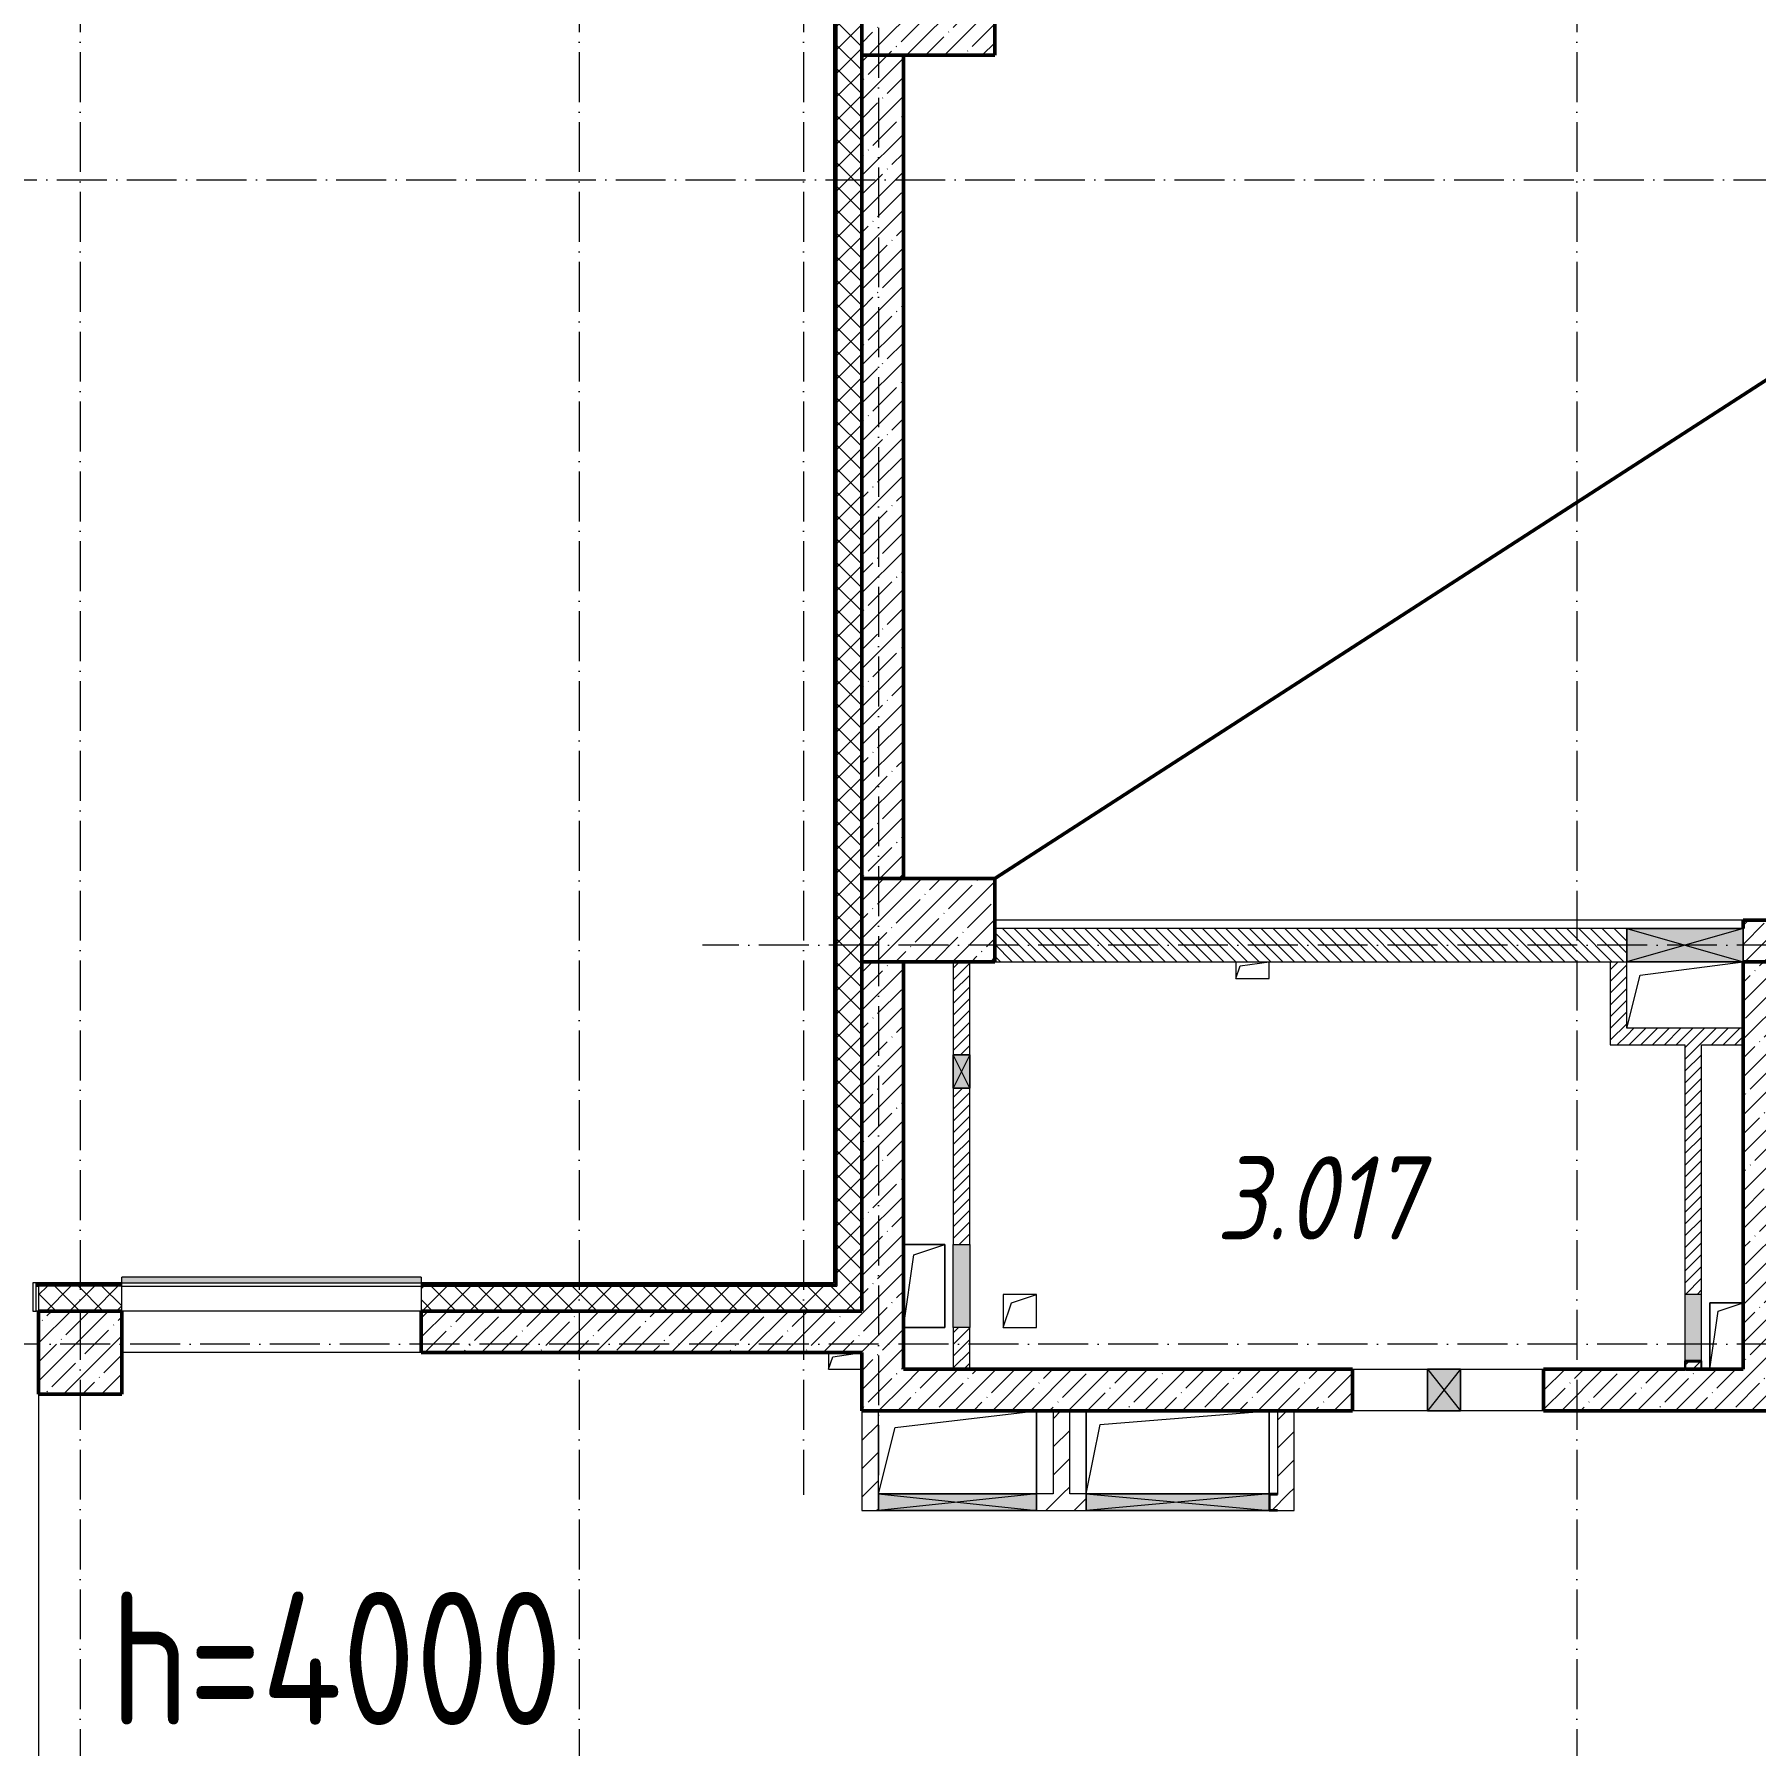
# Model space of a CAD drawing. Header units: millimetres. Extents: x 2294 to 908349, y -83289 to 219220.
# Drawn here: x 210809 to 221159, y 71193 to 81481 of the extents above; entities that cross this region are included whole.
import ezdxf

# ---------------------------------------------------------------- set-up
doc = ezdxf.new("R2010")
doc.units = ezdxf.units.MM
doc.linetypes.add('50_200_ШТРИХ_1Т_ш5_п1_п1_', pattern=[700, 500, -100, 0, -100])
for name, color, linetype, lineweight in [('A-DETL-____-OTLN-1', 7, 'Continuous', 50), ('A-DETL-GENF-OTLN', 7, 'Continuous', 9), ('A-FLOR-____-OTLN', 7, 'Continuous', 9), ('A-GENM-____-MCUT', 7, 'Continuous', 25), ('A-GENM-____-OTLN', 7, 'Continuous', 9), ('A-GENM-____-OTLN-1', 7, 'Continuous', 25), ('A-GLAZ-____-OTLN', 7, 'Continuous', 9), ('A-WALL-____-MCUT', 7, 'Continuous', 13), ('A-WALL-____-MCUT-1', 7, 'Continuous', 9), ('A-WALL-____-MCUT-2', 7, 'Continuous', 50), ('A-WALL-____-OTLN', 7, 'Continuous', 9), ('A-WALL-____-PATT-1', 7, 'Continuous', 9), ('A-WALL-FNSH-MCUT-1', 7, 'Continuous', 9), ('S-COLS-____-MCUT', 7, 'Continuous', 50), ('S-COLS-____-OTLN', 7, 'Continuous', 9), ('S-GRID-____-OTLN-1', 7, '50_200_ШТРИХ_1Т_ш5_п1_п1_', 9), ('Марки помещений', 7, 'Continuous', 9)]:
    doc.layers.add(name, color=color, linetype=linetype, lineweight=lineweight)
doc.layers.add('A-GLAZ-____-OTLN-1', color=7, linetype='Continuous', lineweight=9, true_color=0xc0c0c0)
doc.styles.add('ISOCPEUR_I_2', font='isocpeui.ttf', dxfattribs={"width": 0.85, "height": 2.3})
doc.styles.get("Standard").update_dxf_attribs({"font": 'arial.ttf'})
doc.styles.add('СПДС', font='isocpeur.ttf', dxfattribs={"width": 0.9})
doc.dimstyles.new('Размера А3', dxfattribs={"dimtxt": 800, "dimasz": 450, "dimexe": 350, "dimexo": 100, "dimgap": 200, "dimtad": 1, "dimdec": 0, "dimrnd": 10, "dimzin": 0, "dimdsep": 46, "dimtxsty": 'СПДС', "dimblk": 'ARROWHEAD_6', "dimcen": 1, "dimclrd": 5, "dimclre": 5, "dimclrt": 5, "dimazin": 0, "dimtfac": 1, "dimtdec": 0, "dimtmove": 2, "dimatfit": 3, "dimfxl": 1, "dimtolj": 1, "dimtzin": 0, "dimarcsym": 0})
pattern_1 = [(45, (165583.5, 6025.28), (-114.04925, 114.04925), []), (45, (165697.56, 6025.28), (-114.04925, 114.04925), [201.612, -40.322, 3.353, -36.97])]
pattern_2 = [(45, (165583.507, 6025.276), (-35.35534, 35.35534), [])]
pattern_3 = [(45, (165583.51, 6025.28), (-84.85281, 84.85281), [])]
pattern_4 = [(45, (165583.51, 6025.28), (-70.71068, 70.71068), []), (135, (165583.51, 6025.28), (-70.71068, -70.71068), [])]

# ---------------------------------------------------------------- blocks, each defined once
blk = doc.blocks.new('3osi')
at = {"layer": 'S-GRID-____-OTLN-1', "color": 251, "ltscale": 0.6, "true_color": 0x636466}
for p, q in [((211083.5, 96918.1), (211083.5, 58916.9)), ((214083.5, 96918.1), (214083.5, 58916.9)), ((215433.5, 96918.1), (215433.5, 72700.8)), ((220083.5, 96918.1), (220083.5, 58916.9)), ((215883.5, 96644.8), (215883.5, 72700.8)), ((200021, 80606.3), (269657.9, 80606.3)), ((269657.9, 76006.3), (214825.5, 76006.3)), ((269657.9, 73606.3), (160914.7, 73606.3))]:
    blk.add_line(p, q, dxfattribs=at)
blk = doc.blocks.new('BSC_Колонна _Прямоугольная - 500х800-V76-АР1_План отверстий 3 этажа в осях 1-64_Ю-ЯЯ')
at = {"layer": 'S-COLS-____-OTLN'}
h = blk.add_hatch(dxfattribs=at)
h.set_pattern_fill('FP_85', color=256, style=0, pattern_type=2)
h.set_pattern_definition([(315, (-75581.04, 50600), (114.04925, 114.04925), []), (315, (-75581.04, 50485.95), (114.04925, 114.04925), [201.613, -40.323, 3.353, -36.97])])
h.paths.add_polyline_path([(-250, -400), (250, -400), (250, 400), (-250, 400)], flags=0)
at = {"layer": 'S-COLS-____-MCUT'}
for p, q in [((250, 400), (-250, 400)), ((-250, 400), (-250, -400)), ((250, -400), (250, 400)), ((-250, -400), (250, -400))]:
    blk.add_line(p, q, dxfattribs=at)
blk = doc.blocks.new('BSC_Колонна _Прямоугольная - 500х800-V77-АР1_План отверстий 3 этажа в осях 1-64_Ю-ЯЯ')
at = {"layer": 'S-COLS-____-OTLN'}
h = blk.add_hatch(dxfattribs=at)
h.set_pattern_fill('FP_86', color=256, style=0, pattern_type=2)
h.set_pattern_definition([(315, (-70131.04, 50600), (114.04925, 114.04925), []), (315, (-70131.04, 50485.95), (114.04925, 114.04925), [201.613, -40.323, 3.353, -36.97])])
h.paths.add_polyline_path([(-250, -400), (250, -400), (250, 400), (-250, 400)], flags=0)
at = {"layer": 'S-COLS-____-MCUT'}
for p, q in [((250, 400), (-250, 400)), ((-250, 400), (-250, -400)), ((250, -400), (250, 400)), ((-250, -400), (250, -400))]:
    blk.add_line(p, q, dxfattribs=at)
blk = doc.blocks.new('BSC_Колонна _Прямоугольная - 500х500-V148-АР1_План отверстий 3 этажа в осях 1-64_Ю-ЯЯ')
at = {"layer": 'S-COLS-____-OTLN'}
h = blk.add_hatch(dxfattribs=at)
h.set_pattern_fill('FP_154', color=256, style=0, pattern_type=2)
h.set_pattern_definition([(45, (-45500, -67531.04), (-114.04925, 114.04925), []), (45, (-45385.95, -67531.04), (-114.04925, 114.04925), [201.613, -40.323, 3.353, -36.97])])
h.paths.add_polyline_path([(-250, -250), (250, -250), (250, 250), (-250, 250)], flags=0)
at = {"layer": 'S-COLS-____-MCUT'}
for p, q in [((250, 250), (-250, 250)), ((-250, 250), (-250, -250)), ((250, -250), (250, 250)), ((-250, -250), (250, -250))]:
    blk.add_line(p, q, dxfattribs=at)
blk = doc.blocks.new('AR_Отверстие Ниша - Лючок-32404808-АР1_План отверстий 3 этажа в осях 1-64_Ю-ЯЯ')
at = {"layer": 'A-GLAZ-____-OTLN'}
blk.add_hatch(color=256, dxfattribs=at).paths.add_polyline_path([(250, 50), (-250, 50), (-250, -50), (250, -50)], flags=0)
for p, q in [((-250, 50), (250, 50)), ((-250, -50), (-250, 50)), ((250, 50), (250, -50)), ((250, -50), (-250, -50))]:
    blk.add_line(p, q, dxfattribs=at)
blk = doc.blocks.new('AR_Отверстие Ниша - Лючок-32404922-АР1_План отверстий 3 этажа в осях 1-64_Ю-ЯЯ')
at = {"layer": 'A-GLAZ-____-OTLN'}
blk.add_hatch(color=256, dxfattribs=at).paths.add_polyline_path([(200, -50), (200, 50), (-200, 50), (-200, -50)], flags=0)
for p, q in [((200, 50), (-200, 50)), ((-200, 50), (-200, -50)), ((-200, -50), (200, -50))]:
    blk.add_line(p, q, dxfattribs=at)
blk = doc.blocks.new('154_Фахверк_СКБ_Швеллер - Тип_100_3960_зеркало-29769493-АР1_План отверстий 3 этажа в осях 1-64_Ю-ЯЯ')
at = {"layer": 'A-GENM-____-MCUT'}
for p, q in [((175, 50), (125, 50)), ((125, 50), (125, -50)), ((128, 47), (175, 47)), ((128, -47), (128, 47)), ((175, 47), (175, 50)), ((125, -50), (175, -50)), ((175, -47), (128, -47)), ((175, -50), (175, -47))]:
    blk.add_line(p, q, dxfattribs=at)
blk = doc.blocks.new('AR_Отверстие прямоугольное _в стене_ - AR_Отверстие прямоугольное _в стене__ВК-32404777-АР1_План отверстий 3 этажа в осях 1-64_Ю-ЯЯ')
at = {"layer": 'A-GLAZ-____-OTLN'}
blk.add_hatch(color=256, dxfattribs=at).paths.add_polyline_path([(100, 50), (-100, 50), (-100, -50), (100, -50)], flags=0)
at = {"layer": 'A-DETL-GENF-OTLN'}
for p, q in [((-100, -50), (-100, 50)), ((-100, 50), (100, 50)), ((100, 50), (-100, -50)), ((-100, 50), (100, -50)), ((100, 50), (-100, 50)), ((-100, 50), (-100, -50)), ((100, 50), (100, -50)), ((100, -50), (100, 50)), ((100, -50), (-100, -50)), ((-100, -50), (100, -50))]:
    blk.add_line(p, q, dxfattribs=at)
blk = doc.blocks.new('AR_Отверстие прямоугольное _в плите_ - AR_Отверстие прямоугольное _в плите_-V169-АР1_План отверстий 3 этажа в осях 1-64_Ю-ЯЯ')
at = {"layer": 'A-GENM-____-OTLN'}
for p, q in [((125, 250), (-125, 250)), ((-63, 188), (125, 250)), ((125, -250), (125, 250)), ((-125, -250), (-63, 188)), ((-125, -250), (125, -250))]:
    blk.add_line(p, q, dxfattribs=at)
blk = doc.blocks.new('AR_Отверстие прямоугольное _в плите_ - AR_Отверстие прямоугольное _в плите_-30459207-АР1_План отверстий 3 этажа в осях 1-64_Ю-ЯЯ')
at = {"layer": 'A-GENM-____-OTLN'}
for p, q in [((100, 100), (-100, 100)), ((-100, 100), (-100, -100)), ((-100, -100), (-50, 50)), ((-50, 50), (100, 100)), ((100, -100), (100, 100)), ((-100, -100), (100, -100))]:
    blk.add_line(p, q, dxfattribs=at)
blk = doc.blocks.new('AR_Отверстие прямоугольное _в плите_ - AR_Отверстие прямоугольное _в плите_-V173-АР1_План отверстий 3 этажа в осях 1-64_Ю-ЯЯ')
at = {"layer": 'A-GENM-____-OTLN'}
for p, q in [((100, 200), (-100, 200)), ((-100, 200), (-100, -200)), ((-100, -200), (-50, 150)), ((-50, 150), (100, 200))]:
    blk.add_line(p, q, dxfattribs=at)
blk = doc.blocks.new('AR_Отверстие прямоугольное _в плите_ - AR_Отверстие прямоугольное _в плите_-30510712-АР1_План отверстий 3 этажа в осях 1-64_Ю-ЯЯ')
at = {"layer": 'A-GENM-____-OTLN'}
for p, q in [((-100, 50), (-100, -50)), ((-100, -50), (-75, 25)), ((-75, 25), (100, 50)), ((-100, -50), (100, -50))]:
    blk.add_line(p, q, dxfattribs=at)
blk = doc.blocks.new('AR_Отверстие прямоугольное _в плите_ - AR_Отверстие прямоугольное _в плите_-V186-АР1_План отверстий 3 этажа в осях 1-64_Ю-ЯЯ')
at = {"layer": 'A-GENM-____-OTLN'}
for p, q in [((-100, 50), (-100, -50)), ((-100, -50), (-75, 25)), ((-75, 25), (100, 50)), ((100, -50), (100, 50)), ((-100, -50), (100, -50))]:
    blk.add_line(p, q, dxfattribs=at)
blk = doc.blocks.new('AR_Отверстие прямоугольное _в плите_ - AR_Отверстие прямоугольное _в плите_-30552508-АР1_План отверстий 3 этажа в осях 1-64_Ю-ЯЯ')
at = {"layer": 'A-GENM-____-OTLN'}
for p, q in [((-550, 250), (-550, -250)), ((-467, 167), (550, 250)), ((550, -250), (550, 250)), ((-550, -250), (-467, 167))]:
    blk.add_line(p, q, dxfattribs=at)
blk = doc.blocks.new('AR_Отверстие прямоугольное _в плите_ - AR_Отверстие прямоугольное _в плите_-30552525-АР1_План отверстий 3 этажа в осях 1-64_Ю-ЯЯ')
at = {"layer": 'A-GENM-____-OTLN'}
for p, q in [((-350, -200), (-270, 120)), ((-270, 120), (350, 200))]:
    blk.add_line(p, q, dxfattribs=at)
blk = doc.blocks.new('AR_Отверстие прямоугольное _в плите_ - AR_Отверстие прямоугольное _в плите_-30552717-АР1_План отверстий 3 этажа в осях 1-64_Ю-ЯЯ')
at = {"layer": 'A-GENM-____-OTLN'}
for p, q in [((-375, 150), (475, 250)), ((475, -250), (475, 250)), ((-475, -250), (-375, 150))]:
    blk.add_line(p, q, dxfattribs=at)
blk = doc.blocks.new('AR_Отверстие прямоугольное _в стене__БезПР - AR_Отверстие прямоугольное _в стене__БезПР-30578456-АР1_План отверстий 3 этажа в осях 1-64_Ю-ЯЯ')
at = {"layer": 'A-GLAZ-____-OTLN-1'}
blk.add_hatch(color=256, dxfattribs=at).paths.add_polyline_path([(100, -125), (100, 125), (-100, 125), (-100, -125)], flags=0)
at = {"layer": 'A-DETL-GENF-OTLN'}
for p, q in [((-100, -125), (-100, 125)), ((-100, 125), (100, 125)), ((100, 125), (-100, -125)), ((-100, 125), (100, -125)), ((100, 125), (-100, 125)), ((-100, 125), (-100, -125)), ((100, 125), (100, -125)), ((100, -125), (100, 125)), ((100, -125), (-100, -125)), ((-100, -125), (100, -125))]:
    blk.add_line(p, q, dxfattribs=at)
at = {"layer": 'A-GLAZ-____-OTLN'}
blk.add_line((100, 125), (-100, 125), dxfattribs=at)
blk = doc.blocks.new('Отлив_СКБ - Отлив витража_СФТК-31884011-АР1_План отверстий 3 этажа в осях 1-64_Ю-ЯЯ')
at = {"layer": 'A-GLAZ-____-OTLN-1'}
for points in [[(1800, 2), (1800, 37), (0, 37), (0, 2), (1715, 2)], [(1715, 0), (1800, 0), (1800, 2), (0, 2), (0, 0)]]:
    blk.add_hatch(color=256, dxfattribs=at).paths.add_polyline_path(points, flags=0)
at = {"layer": 'A-GLAZ-____-OTLN'}
for p, q in [((0, 3), (0, 37)), ((1800, 37), (0, 37)), ((0, 2), (1800, 2)), ((1800, 37), (1800, 3)), ((1800, 0), (0, 0))]:
    blk.add_line(p, q, dxfattribs=at)
blk = doc.blocks.new('Стены 11 - Стены 4-31628984-АР1_План отверстий 3 этажа в осях 1-64_Ю-ЯЯ')
at = {"layer": 'A-WALL-____-MCUT'}
for p, q in [((-1829, 41030), (-1829, 41010)), ((-1659, 41030), (-1829, 41030)), ((-1829, 41010), (-1659, 41010)), ((-1659, 41010), (-1659, 41030))]:
    blk.add_line(p, q, dxfattribs=at)
blk = doc.blocks.new('AR_Отверстие прямоугольное _в стене_ - AR_Отверстие прямоугольное _в стене__ОВ-36926784-АР1_План отверстий 3 этажа в осях 1-64_Ю-ЯЯ')
at = {"layer": 'A-GLAZ-____-OTLN'}
blk.add_hatch(color=256, dxfattribs=at).paths.add_polyline_path([(550, -50), (550, 50), (-550, 50), (-550, -50)], flags=0)
at = {"layer": 'A-DETL-GENF-OTLN'}
for p, q in [((-550, -50), (-550, 50)), ((-550, 50), (550, 50)), ((550, 50), (-550, -50)), ((-550, 50), (550, -50)), ((550, 50), (-550, 50)), ((-550, 50), (-550, -50)), ((550, -50), (-550, -50)), ((-550, -50), (550, -50))]:
    blk.add_line(p, q, dxfattribs=at)
blk = doc.blocks.new('AR_Отверстие прямоугольное _в стене__БезПР - AR_Отверстие прямоугольное _в стене__БезПР-36428394-АР1_План отверстий 3 этажа в осях 1-64_Ю-ЯЯ')
at = {"layer": 'A-GLAZ-____-OTLN'}
blk.add_hatch(color=256, dxfattribs=at).paths.add_polyline_path([(350, -100), (350, 100), (-350, 100), (-350, -100)], flags=0)
at = {"layer": 'A-DETL-GENF-OTLN'}
for p, q in [((-350, -100), (-350, 100)), ((-350, 100), (350, 100)), ((350, 100), (-350, -100)), ((-350, 100), (350, -100)), ((350, 100), (-350, 100)), ((-350, 100), (-350, -100)), ((350, 100), (350, -100)), ((350, -100), (350, 100)), ((350, -100), (-350, -100)), ((-350, -100), (350, -100))]:
    blk.add_line(p, q, dxfattribs=at)
at = {"layer": 'A-GLAZ-____-OTLN'}
blk.add_line((350, 100), (-350, 100), dxfattribs=at)
blk = doc.blocks.new('AR_Отверстие прямоугольное _в стене__БезПР - AR_Отверстие прямоугольное _в стене__БезПР-36428547-АР1_План отверстий 3 этажа в осях 1-64_Ю-ЯЯ')
at = {"layer": 'A-GLAZ-____-OTLN'}
blk.add_hatch(color=256, dxfattribs=at).paths.add_polyline_path([(475, -50), (475, 50), (-475, 50), (-475, -50)], flags=0)
at = {"layer": 'A-DETL-GENF-OTLN'}
for p, q in [((-475, -50), (-475, 50)), ((-475, 50), (475, 50)), ((475, 50), (-475, -50)), ((-475, 50), (475, -50)), ((475, 50), (-475, 50)), ((-475, 50), (-475, -50)), ((475, 50), (475, -50)), ((475, -50), (475, 50)), ((475, -50), (-475, -50)), ((-475, -50), (475, -50))]:
    blk.add_line(p, q, dxfattribs=at)
at = {"layer": 'A-GLAZ-____-OTLN'}
blk.add_line((475, 50), (-475, 50), dxfattribs=at)
blk = doc.blocks.new('154_Фахверк_СКБ_Швеллер - Тип_100_3960_зеркало-36793856-АР1_План отверстий 3 этажа в осях 1-64_Ю-ЯЯ')
at = {"layer": 'A-GENM-____-MCUT'}
for p, q in [((175, 50), (125, 50)), ((125, 50), (125, -50)), ((128, 47), (175, 47)), ((128, -47), (128, 47)), ((175, 47), (175, 50)), ((125, -50), (175, -50)), ((175, -47), (128, -47)), ((175, -50), (175, -47))]:
    blk.add_line(p, q, dxfattribs=at)
blk = doc.blocks.new('3floor')
at = {"layer": 'A-WALL-____-PATT-1'}
h = blk.add_hatch(dxfattribs=at)
h.set_pattern_fill('FP_4', color=256, style=0, pattern_type=2)
h.set_pattern_definition(pattern_4)
h.paths.add_polyline_path([(215784, 73806), (215784, 91706), (215634, 91706), (215634, 73806)], flags=0)
h = blk.add_hatch(dxfattribs=at)
h.set_pattern_fill('FP_12', color=256, style=0, pattern_type=2)
h.set_pattern_definition(pattern_1)
h.paths.add_polyline_path([(216034, 76406), (216034, 81356), (215784, 81356), (215784, 76406)], flags=0)
h = blk.add_hatch(dxfattribs=at)
h.set_pattern_fill('FP_9', color=256, style=0, pattern_type=2)
h.set_pattern_definition([(135, (165583.507, 6025.276), (-35.35534, -35.35534), [])])
h.paths.add_polyline_path([(220384, 75906), (220384, 76106), (216584, 76106), (216584, 75906), (220361, 75906)], flags=0)
h = blk.add_hatch(dxfattribs=at)
h.set_pattern_fill('FP_12', color=256, style=0, pattern_type=2)
h.set_pattern_definition(pattern_1)
h.paths.add_polyline_path([(221084, 75906), (222334, 75906), (222334, 76156), (221084, 76156), (221084, 76106)], flags=0)
h = blk.add_hatch(dxfattribs=at)
h.set_pattern_fill('FP_12', color=256, style=0, pattern_type=2)
h.set_pattern_definition(pattern_1)
h.paths.add_polyline_path([(215784, 73206), (216034, 73206), (216034, 75906), (215784, 75906), (215784, 73556)], flags=0)
h = blk.add_hatch(dxfattribs=at)
h.set_pattern_fill('FP_8', color=256, style=0, pattern_type=2)
h.set_pattern_definition(pattern_2)
h.paths.add_polyline_path([(216434, 73456), (216434, 73706), (216334, 73706), (216334, 73456)], flags=0)
h.paths.add_polyline_path([(216334, 74206), (216434, 74206), (216434, 75146), (216334, 75146), (216334, 74550)], flags=0)
h.paths.add_polyline_path([(216334, 75346), (216434, 75346), (216434, 75906), (216334, 75906)], flags=0)
h = blk.add_hatch(dxfattribs=at)
h.set_pattern_fill('FP_8', color=256, style=0, pattern_type=2)
h.set_pattern_definition(pattern_2)
h.paths.add_polyline_path([(220284, 75406), (220384, 75406), (220384, 75906), (220284, 75906)], flags=0)
h = blk.add_hatch(dxfattribs=at)
h.set_pattern_fill('FP_12', color=256, style=0, pattern_type=2)
h.set_pattern_definition(pattern_1)
h.paths.add_polyline_path([(221084, 73456), (221334, 73456), (221334, 75906), (221084, 75906), (221084, 74550)], flags=0)
h = blk.add_hatch(dxfattribs=at)
h.set_pattern_fill('FP_8', color=256, style=0, pattern_type=2)
h.set_pattern_definition(pattern_2)
h.paths.add_polyline_path([(220834, 75406), (221084, 75406), (221084, 75506), (220384, 75506), (220384, 75406), (220734, 75406)], flags=0)
h = blk.add_hatch(dxfattribs=at)
h.set_pattern_fill('FP_8', color=256, style=0, pattern_type=2)
h.set_pattern_definition(pattern_2)
h.paths.add_polyline_path([(220831, 73456), (220831, 73503), (220737, 73503), (220737, 73456), (220784, 73456)], flags=0)
h.paths.add_polyline_path([(220834, 73906), (220834, 75406), (220734, 75406), (220734, 73906)], flags=0)
h = blk.add_hatch(dxfattribs=at)
h.set_pattern_fill('FP_4', color=256, style=0, pattern_type=2)
h.set_pattern_definition(pattern_4)
h.paths.add_polyline_path([(215634, 73806), (215634, 73956), (213134, 73956), (213134, 73806), (215459, 73806)], flags=0)
h.paths.add_polyline_path([(211334, 73806), (211334, 73956), (210834, 73956), (210834, 73806)], flags=0)
h = blk.add_hatch(dxfattribs=at)
h.set_pattern_fill('FP_12', color=256, style=0, pattern_type=2)
h.set_pattern_definition(pattern_1)
h.paths.add_polyline_path([(215784, 73556), (215784, 73806), (213134, 73806), (213134, 73556), (215058, 73556)], flags=0)
h = blk.add_hatch(dxfattribs=at)
h.set_pattern_fill('FP_12', color=256, style=0, pattern_type=2)
h.set_pattern_definition(pattern_1)
h.paths.add_polyline_path([(228581, 73206), (228834, 73206), (228834, 73456), (227534, 73456), (227534, 73206)], flags=0)
h.paths.add_polyline_path([(226534, 73206), (226534, 73456), (225534, 73456), (225534, 73206), (225663, 73206)], flags=0)
h.paths.add_polyline_path([(223896, 73206), (224384, 73206), (224384, 73456), (219884, 73456), (219884, 73206), (223012, 73206)], flags=0)
h.paths.add_polyline_path([(218284, 73206), (218734, 73206), (218734, 73456), (216034, 73456), (216034, 73206), (217034, 73206)], flags=0)
h = blk.add_hatch(dxfattribs=at)
h.set_pattern_fill('FP_7', color=256, style=0, pattern_type=2)
h.set_pattern_definition(pattern_3)
h.paths.add_polyline_path([(215884, 72606), (215884, 73206), (215784, 73206), (215784, 72606)], flags=0)
h = blk.add_hatch(dxfattribs=at)
h.set_pattern_fill('FP_7', color=256, style=0, pattern_type=2)
h.set_pattern_definition(pattern_3)
h.paths.add_polyline_path([(217034, 72706), (217034, 73206), (216934, 73206), (216934, 72706)], flags=0)
h = blk.add_hatch(dxfattribs=at)
h.set_pattern_fill('FP_7', color=256, style=0, pattern_type=2)
h.set_pattern_definition(pattern_3)
h.paths.add_polyline_path([(218384, 72706), (218384, 73206), (218284, 73206), (218284, 72706)], flags=0)
h = blk.add_hatch(dxfattribs=at)
h.set_pattern_fill('FP_7', color=256, style=0, pattern_type=2)
h.set_pattern_definition(pattern_3)
h.paths.add_polyline_path([(218384, 72606), (218384, 72706), (218284, 72706), (218284, 72703), (218237, 72703), (218237, 72609), (218284, 72609), (218284, 72606)], flags=0)
h.paths.add_polyline_path([(216834, 72606), (217134, 72606), (217134, 72706), (216834, 72706), (216834, 72689)], flags=0)
at = {"layer": 'A-DETL-____-OTLN-1'}
blk.add_line((239484, 91206), (216584, 76406), dxfattribs=at)
at = {"layer": 'A-FLOR-____-OTLN'}
for p, q in [((221084, 76156), (216584, 76156)), ((216034, 74206), (216284, 74206)), ((216284, 74206), (216284, 73706)), ((220884, 73856), (221084, 73856)), ((220884, 73456), (220884, 73856)), ((216284, 73706), (216034, 73706)), ((210834, 73306), (210834, 69206)), ((216834, 73206), (216834, 72706)), ((217134, 72706), (217134, 73206)), ((218234, 73206), (218234, 72706))]:
    blk.add_line(p, q, dxfattribs=at)
at = {"layer": 'A-WALL-____-MCUT'}
for p, q in [((220384, 76106), (216584, 76106)), ((216584, 75906), (220384, 75906))]:
    blk.add_line(p, q, dxfattribs=at)
at = {"layer": 'A-WALL-____-MCUT-1'}
for p, q in [((215622, 91956), (215622, 73968)), ((215628, 91956), (215628, 73962)), ((215634, 91706), (215634, 73956)), ((211334, 73968), (210819, 73968)), ((211334, 73962), (210819, 73962)), ((211334, 73956), (210834, 73956)), ((210834, 73956), (210834, 73806)), ((211334, 73806), (211334, 73956)), ((215622, 73968), (213134, 73968)), ((215628, 73962), (213134, 73962)), ((213134, 73956), (213134, 73806))]:
    blk.add_line(p, q, dxfattribs=at)
at = {"layer": 'A-WALL-____-MCUT-2'}
for p, q in [((215784, 81356), (215784, 76406)), ((216034, 76406), (216034, 81356)), ((222334, 76156), (221084, 76156)), ((221084, 76156), (221084, 76106)), ((215784, 75906), (215784, 73806)), ((216034, 73456), (216034, 75906)), ((221084, 75906), (221084, 73456)), ((221084, 75906), (222334, 75906)), ((213134, 73806), (213134, 73556)), ((215784, 73806), (213134, 73806)), ((213134, 73556), (215784, 73556)), ((215784, 73556), (215784, 73206)), ((218734, 73456), (216034, 73456)), ((218734, 73206), (218734, 73456)), ((220734, 73456), (219884, 73456)), ((219884, 73456), (219884, 73206)), ((220831, 73456), (220737, 73456)), ((221084, 73456), (220834, 73456)), ((215784, 73206), (218734, 73206)), ((219884, 73206), (224384, 73206))]:
    blk.add_line(p, q, dxfattribs=at)
at = {"layer": 'A-WALL-____-OTLN'}
for p, q in [((211334, 73956), (213134, 73956)), ((210834, 73806), (210819, 73806)), ((213134, 73806), (211334, 73806)), ((213134, 73556), (211334, 73556)), ((218734, 73456), (219185, 73456)), ((219385, 73456), (219884, 73456)), ((219185, 73206), (218734, 73206)), ((219884, 73206), (219385, 73206))]:
    blk.add_line(p, q, dxfattribs=at)
at = {"layer": 'A-WALL-FNSH-MCUT-1'}
for p, q in [((215614, 91956), (215614, 73976)), ((216334, 75906), (216334, 75346)), ((216434, 75346), (216434, 75906)), ((220284, 75906), (220284, 75406)), ((220384, 75506), (220384, 75906)), ((220384, 75906), (220384, 75906)), ((221084, 75506), (220384, 75506)), ((220284, 75406), (220734, 75406)), ((220734, 75406), (220734, 73906)), ((220834, 73906), (220834, 75406)), ((220834, 75406), (221084, 75406)), ((216334, 75146), (216334, 74206)), ((216434, 74206), (216434, 75146)), ((211334, 73976), (210819, 73976)), ((210819, 73976), (210819, 73956)), ((210819, 73956), (210834, 73956)), ((211334, 73956), (211334, 73976)), ((215614, 73976), (213134, 73976)), ((213134, 73976), (213134, 73956)), ((213134, 73956), (215634, 73956)), ((216334, 73706), (216334, 73456)), ((216434, 73456), (216434, 73706)), ((215784, 73206), (215784, 72606)), ((215884, 72706), (215884, 73206)), ((216934, 73206), (216934, 72706)), ((217034, 72706), (217034, 73206)), ((218284, 73206), (218284, 72706)), ((218384, 72606), (218384, 73206)), ((216934, 72706), (216834, 72706)), ((217134, 72706), (217034, 72706)), ((215784, 72606), (215884, 72606)), ((216834, 72606), (217134, 72606)), ((218284, 72606), (218384, 72606))]:
    blk.add_line(p, q, dxfattribs=at)
at = {"layer": 'A-GENM-____-OTLN'}
for name, p in [('AR_Отверстие прямоугольное _в плите_ - AR_Отверстие прямоугольное _в плите_-V186-АР1_План отверстий 3 этажа в осях 1-64_Ю-ЯЯ', (218134, 75856)), ('AR_Отверстие прямоугольное _в плите_ - AR_Отверстие прямоугольное _в плите_-30552525-АР1_План отверстий 3 этажа в осях 1-64_Ю-ЯЯ', (220734, 75706)), ('AR_Отверстие прямоугольное _в плите_ - AR_Отверстие прямоугольное _в плите_-V169-АР1_План отверстий 3 этажа в осях 1-64_Ю-ЯЯ', (216159, 73956)), ('AR_Отверстие прямоугольное _в плите_ - AR_Отверстие прямоугольное _в плите_-30459207-АР1_План отверстий 3 этажа в осях 1-64_Ю-ЯЯ', (216734, 73806)), ('AR_Отверстие прямоугольное _в плите_ - AR_Отверстие прямоугольное _в плите_-V173-АР1_План отверстий 3 этажа в осях 1-64_Ю-ЯЯ', (220984, 73656)), ('AR_Отверстие прямоугольное _в плите_ - AR_Отверстие прямоугольное _в плите_-30510712-АР1_План отверстий 3 этажа в осях 1-64_Ю-ЯЯ', (215684, 73506)), ('AR_Отверстие прямоугольное _в плите_ - AR_Отверстие прямоугольное _в плите_-30552717-АР1_План отверстий 3 этажа в осях 1-64_Ю-ЯЯ', (216359, 72956)), ('AR_Отверстие прямоугольное _в плите_ - AR_Отверстие прямоугольное _в плите_-30552508-АР1_План отверстий 3 этажа в осях 1-64_Ю-ЯЯ', (217684, 72956))]:
    blk.add_blockref(name, p, dxfattribs=at)
at = {"layer": 'A-GENM-____-OTLN-1', "rotation": 270}
blk.add_blockref('154_Фахверк_СКБ_Швеллер - Тип_100_3960_зеркало-29769493-АР1_План отверстий 3 этажа в осях 1-64_Ю-ЯЯ', (220784, 73631), dxfattribs=at)
at = {"layer": 'A-GENM-____-OTLN-1'}
blk.add_blockref('154_Фахверк_СКБ_Швеллер - Тип_100_3960_зеркало-36793856-АР1_План отверстий 3 этажа в осях 1-64_Ю-ЯЯ', (218109, 72656), dxfattribs=at)
at = {"layer": 'A-GLAZ-____-OTLN'}
for name, p in [('AR_Отверстие прямоугольное _в стене__БезПР - AR_Отверстие прямоугольное _в стене__БезПР-36428394-АР1_План отверстий 3 этажа в осях 1-64_Ю-ЯЯ', (220734, 76006)), ('Отлив_СКБ - Отлив витража_СФТК-31884011-АР1_План отверстий 3 этажа в осях 1-64_Ю-ЯЯ', (211334, 73973)), ('AR_Отверстие прямоугольное _в стене__БезПР - AR_Отверстие прямоугольное _в стене__БезПР-30578456-АР1_План отверстий 3 этажа в осях 1-64_Ю-ЯЯ', (219285, 73331)), ('AR_Отверстие прямоугольное _в стене__БезПР - AR_Отверстие прямоугольное _в стене__БезПР-36428547-АР1_План отверстий 3 этажа в осях 1-64_Ю-ЯЯ', (216359, 72656)), ('AR_Отверстие прямоугольное _в стене_ - AR_Отверстие прямоугольное _в стене__ОВ-36926784-АР1_План отверстий 3 этажа в осях 1-64_Ю-ЯЯ', (217684, 72656))]:
    blk.add_blockref(name, p, dxfattribs=at)
at = {"layer": 'A-GLAZ-____-OTLN', "rotation": 270}
for name, p in [('AR_Отверстие прямоугольное _в стене_ - AR_Отверстие прямоугольное _в стене__ВК-32404777-АР1_План отверстий 3 этажа в осях 1-64_Ю-ЯЯ', (216384, 75246)), ('AR_Отверстие Ниша - Лючок-32404808-АР1_План отверстий 3 этажа в осях 1-64_Ю-ЯЯ', (216384, 73956)), ('AR_Отверстие Ниша - Лючок-32404922-АР1_План отверстий 3 этажа в осях 1-64_Ю-ЯЯ', (220784, 73706))]:
    blk.add_blockref(name, p, dxfattribs=at)
at = {"layer": 'A-WALL-____-OTLN', "rotation": 89.9999999999999}
blk.add_blockref('Стены 11 - Стены 4-31628984-АР1_План отверстий 3 этажа в осях 1-64_Ю-ЯЯ', (251829, 75635), dxfattribs=at)
at = {"layer": 'S-COLS-____-OTLN', "rotation": 89.9999999999999}
for name, p in [('BSC_Колонна _Прямоугольная - 500х800-V76-АР1_План отверстий 3 этажа в осях 1-64_Ю-ЯЯ', (216184, 81606)), ('BSC_Колонна _Прямоугольная - 500х800-V77-АР1_План отверстий 3 этажа в осях 1-64_Ю-ЯЯ', (216184, 76156))]:
    blk.add_blockref(name, p, dxfattribs=at)
at = {"layer": 'S-COLS-____-OTLN'}
blk.add_blockref('BSC_Колонна _Прямоугольная - 500х500-V148-АР1_План отверстий 3 этажа в осях 1-64_Ю-ЯЯ', (211084, 73556), dxfattribs=at)
at = {"layer": 'Марки помещений', "insert": (217914, 74736), "char_height": 500, "width": 737.55, "attachment_point": 1, "style": 'ISOCPEUR_I_2'}
blk.add_mtext('3.017', dxfattribs=at)
blk = doc.blocks.new('ARROWHEAD_6')
at = {"color": 0, "linetype": 'Continuous'}
for p, q in [((-0.5, -0.5), (0.5, 0.5)), ((0, 0), (-1, 0))]:
    blk.add_line(p, q, dxfattribs=at)
blk = doc.blocks.new('*D2459')
at = {"color": 5, "lineweight": -2, "transparency": 16777216}
for p, q in [((210734, 73556), (209333, 73556)), ((209683, 69656), (209683, 73106)), ((210684, 69206), (209333, 69206))]:
    blk.add_line(p, q, dxfattribs=at)
at = {"layer": 'Defpoints', "color": 0, "transparency": 16777216}
for p in [(209683, 73556), (210834, 73556), (210784, 69206)]:
    blk.add_point(p, dxfattribs=at)
at = {"color": 5, "lineweight": -2, "transparency": 16777216, "xscale": 450, "yscale": 450, "zscale": 450}
for p, rotation in [((209683, 73556), 90), ((209683, 69206), 270)]:
    blk.add_blockref('ARROWHEAD_6', p, dxfattribs=dict(at, rotation=rotation))
at = {"color": 5, "transparency": 16777216, "insert": (209083, 71381), "char_height": 800, "attachment_point": 5, "rotation": 90, "style": 'СПДС'}
blk.add_mtext('\\A1;4350', dxfattribs=at)

msp = doc.modelspace()

# ---------------------------------------------------------------- block references
for name in ['3osi', '3floor']:
    msp.add_blockref(name, (0, 0))

# ---------------------------------------------------------------- texts
at = {"color": 5, "insert": (211261.2, 72117.2), "char_height": 800, "attachment_point": 1}
msp.add_mtext_dynamic_manual_height_columns('{\\fГОСТ тип А|b0|i0|c0|p34;h=4000}', width=4795.892, gutter_width=1772.3, heights=[982.9], dxfattribs=at)

# ---------------------------------------------------------------- dimensions: what is measured, and where the dimension line sits
at = {"color": 5}
dim = msp.add_linear_dim(base=(209683.1, 73556.3), p1=(210783.5, 69206.3), p2=(210833.5, 73556.3), angle=90, dimstyle='Размера А3', dxfattribs=at)
dim.commit()
dim.dimension.update_dxf_attribs({"geometry": '*D2459', "text_midpoint": (209083.1, 71381.3)})

doc.saveas('drawing.dxf')
